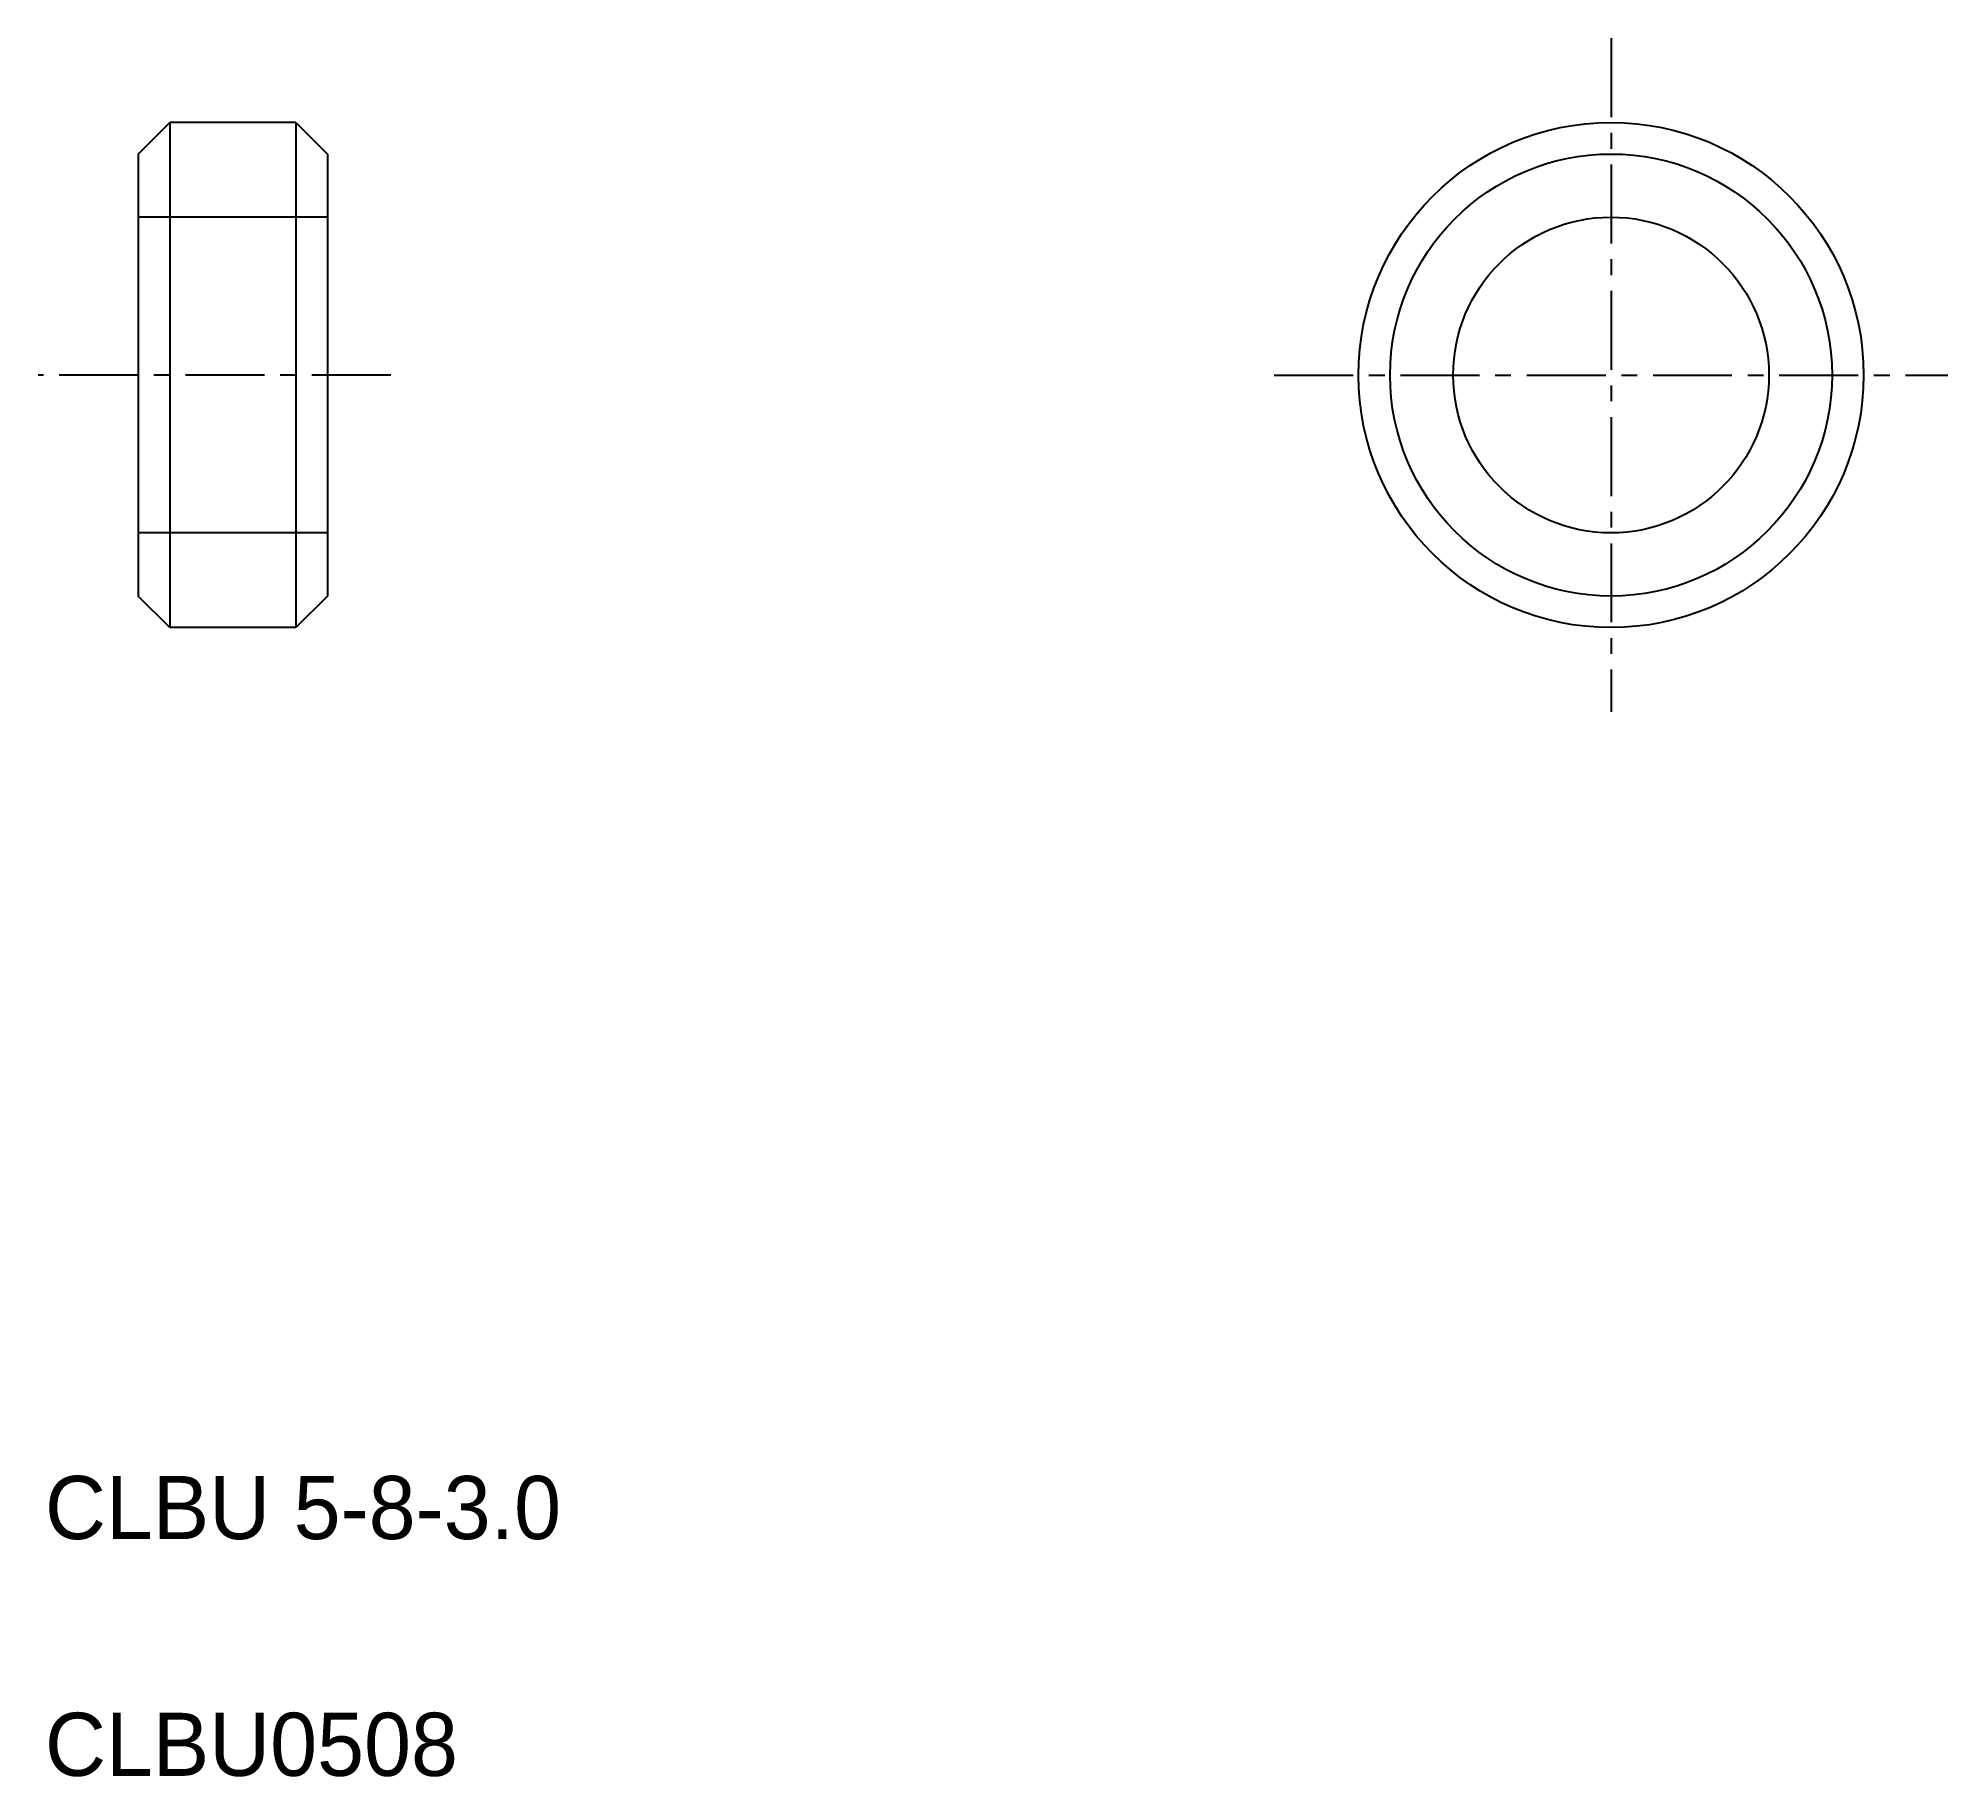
# Model space of a CAD drawing. Extents: x 143.8 to 174, y 80.7 to 108.2.
import ezdxf

# ---------------------------------------------------------------- set-up
doc = ezdxf.new("R2010")
doc.units = 0
doc.linetypes.add('CENTER', pattern=[2, 1.25, -0.25, 0.25, -0.25])
doc.linetypes.add('DASHED', pattern=[19.05, 12.7, -6.35])
doc.layers.get('0').update_dxf_attribs({"linetype": 'CONTINUOUS'})
doc.layers.add('CENTER', color=1, linetype='CENTER')

msp = doc.modelspace()

# ---------------------------------------------------------------- linework, layer by layer
for p, q in [((145.374, 106.354), (145.874, 106.854)), ((145.874, 106.854), (145.874, 98.854)), ((147.874, 106.854), (145.874, 106.854)), ((146.874, 106.854), (146.874, 106.854)), ((147.374, 106.854), (147.374, 106.854)), ((147.874, 106.854), (147.874, 98.854)), ((147.874, 106.854), (148.374, 106.354)), ((145.374, 106.354), (145.374, 99.354)), ((148.374, 106.354), (148.374, 99.354)), ((145.874, 98.854), (145.374, 99.354)), ((148.374, 99.354), (147.874, 98.854)), ((147.874, 98.854), (145.874, 98.854))]:
    msp.add_line(p, q)
at = {"color": 3, "linetype": 'DASHED'}
for p, q in [((148.374, 105.354), (145.374, 105.354)), ((148.374, 100.354), (145.374, 100.354))]:
    msp.add_line(p, q, dxfattribs=at)
for radius in [4, 3.5, 2.5]:
    msp.add_circle((168.705, 102.854), radius)
at = {"layer": 'CENTER', "color": 1, "linetype": 'CENTER'}
for p, q in [((168.705, 108.188), (168.705, 97.52)), ((149.374, 102.854), (143.791, 102.854)), ((163.37, 102.854), (174.039, 102.854))]:
    msp.add_line(p, q, dxfattribs=at)

# ---------------------------------------------------------------- texts
for s, p in [('CLBU 5-8-3.0', (143.898, 84.418)), ('CLBU0508', (143.898, 80.668))]:
    msp.add_text(s, height=1).set_placement(p)

doc.saveas('drawing.dxf')
